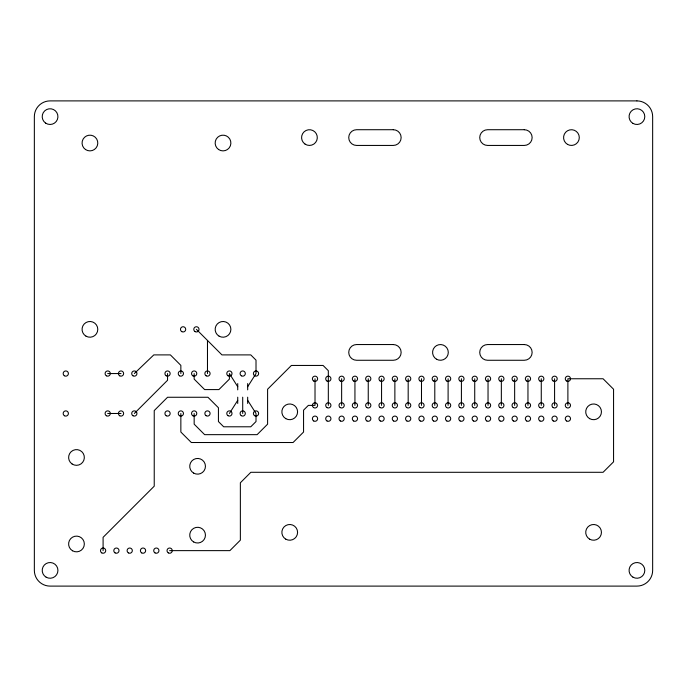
<?xml version="1.0" encoding="UTF-8"?>
<svg xmlns="http://www.w3.org/2000/svg" width="687" height="687" viewBox="0 0 687 687"><rect width="100%" height="100%" fill="white"/><g stroke="black" fill="none" stroke-linecap="round" stroke-linejoin="round"><path stroke-width="1.03" d="M229.398 413.48L237.728 400.332M247.681 386.712L256.011 373.556L256.011 360.134L250.772 354.896L221.944 354.896L196.405 329.356M134.326 413.48L167.542 380.263L167.542 373.556M134.326 373.556L153.811 354.896L170.376 354.896L180.853 365.372L180.853 373.556M107.704 373.556L121.015 373.556M107.704 413.48L121.015 413.48M169.646 550.631L229.887 550.631L240.364 540.154L240.364 482.781L250.841 472.295L603.074 472.295L613.56 461.819L613.56 389.237L603.074 378.76L567.891 378.76L567.891 405.382M247.681 400.332L256.011 413.48L256.011 421.552L250.772 426.79L223.67 426.79L218.432 421.552L218.432 407.752L207.955 397.266L167.542 397.266L154.232 410.577L154.232 486.181L103.093 537.32L103.093 550.631M237.728 386.712L229.398 373.556L229.398 379.104L218.913 389.589L204.64 389.589L194.163 379.104L194.163 373.556M554.581 378.76L554.581 405.382M541.27 378.76L541.27 405.382M527.959 378.76L527.959 405.382M514.649 378.76L514.649 405.382M501.347 378.76L501.347 405.382M488.036 378.76L488.036 405.382M474.726 378.76L474.726 405.382M461.415 378.76L461.415 405.382M448.104 378.76L448.104 405.382M434.794 378.76L434.794 405.382M421.492 378.76L421.492 405.382M408.181 378.76L408.181 405.382M394.87 378.76L394.87 405.382M381.56 378.76L381.56 405.382M368.249 378.76L368.249 405.382M354.939 378.76L354.939 405.382M341.637 378.76L341.637 405.382M328.326 405.382L328.326 370.688L323.088 365.45L291.391 365.45L267.595 389.237L267.595 424.171L257.118 434.656L204.64 434.656L194.163 424.171L194.163 413.48M315.015 378.76L315.015 405.382L308.36 405.382L303.56 410.182L303.56 432.029L293.083 442.514L191.33 442.514L180.853 432.029L180.853 413.48M247.681 383.561L247.681 389.855M247.681 397.189L247.681 403.475M242.709 397.189L242.709 413.48M237.728 383.561L237.728 389.855M237.728 397.189L237.728 403.475M207.474 340.426L207.474 373.556M636.926 100.895L50.074 100.895A15.724 15.724 0 0 0 34.35 116.618L34.35 570.382A15.724 15.724 0 0 0 50.074 586.105L636.926 586.105A15.724 15.724 0 0 0 652.65 570.382L652.65 116.618A15.724 15.724 0 0 0 636.926 100.895M393.282 129.714L356.596 129.714A7.858 7.858 0 0 0 348.738 137.572A7.858 7.858 0 0 0 356.596 145.438L393.282 145.438A7.858 7.858 0 0 0 401.139 137.572A7.858 7.858 0 0 0 393.282 129.714M524.275 129.714L487.598 129.714A7.858 7.858 0 0 0 479.732 137.572A7.858 7.858 0 0 0 487.598 145.438L524.275 145.438A7.858 7.858 0 0 0 532.133 137.572A7.858 7.858 0 0 0 524.275 129.714M393.282 344.548L356.596 344.548A7.858 7.858 0 0 0 348.738 352.405A7.858 7.858 0 0 0 356.596 360.271L393.282 360.271A7.858 7.858 0 0 0 401.139 352.405A7.858 7.858 0 0 0 393.282 344.548M524.275 344.548L487.598 344.548A7.858 7.858 0 0 0 479.732 352.405A7.858 7.858 0 0 0 487.598 360.271L524.275 360.271A7.858 7.858 0 0 0 532.133 352.405A7.858 7.858 0 0 0 524.275 344.548M566.423 380.933A2.619 2.619 0 0 0 570.502 378.949A2.619 2.619 0 0 0 566.741 376.407A2.619 2.619 0 0 0 566.423 380.933M313.701 381.027A2.619 2.619 0 0 0 317.634 378.76A2.619 2.619 0 0 0 313.701 376.493A2.619 2.619 0 0 0 313.701 381.027M327.012 381.027A2.619 2.619 0 0 0 330.945 378.76A2.619 2.619 0 0 0 327.012 376.493A2.619 2.619 0 0 0 327.012 381.027M254.542 415.652A2.619 2.619 0 0 0 258.63 413.668A2.619 2.619 0 0 0 254.868 411.127A2.619 2.619 0 0 0 254.542 415.652M241.24 415.652A2.619 2.619 0 0 0 245.319 413.668A2.619 2.619 0 0 0 241.558 411.127A2.619 2.619 0 0 0 241.24 415.652M227.929 415.652A2.619 2.619 0 0 0 232.008 413.668A2.619 2.619 0 0 0 228.247 411.127A2.619 2.619 0 0 0 227.929 415.652M228.084 375.823A2.619 2.619 0 0 0 232.017 373.556A2.619 2.619 0 0 0 228.084 371.289A2.619 2.619 0 0 0 228.084 375.823M254.705 375.823A2.619 2.619 0 0 0 258.63 373.556A2.619 2.619 0 0 0 254.705 371.289A2.619 2.619 0 0 0 254.705 375.823M106.399 375.823A2.619 2.619 0 0 0 110.324 373.556A2.619 2.619 0 0 0 106.399 371.289A2.619 2.619 0 0 0 106.399 375.823M119.71 375.823A2.619 2.619 0 0 0 123.634 373.556A2.619 2.619 0 0 0 119.71 371.289A2.619 2.619 0 0 0 119.71 375.823M133.012 375.823A2.619 2.619 0 0 0 136.945 373.556A2.619 2.619 0 0 0 133.012 371.289A2.619 2.619 0 0 0 133.012 375.823M106.399 415.755A2.619 2.619 0 0 0 110.324 413.48A2.619 2.619 0 0 0 106.399 411.212A2.619 2.619 0 0 0 106.399 415.755M133.012 415.755A2.619 2.619 0 0 0 136.945 413.48A2.619 2.619 0 0 0 133.012 411.212A2.619 2.619 0 0 0 133.012 415.755M119.71 415.755A2.619 2.619 0 0 0 123.634 413.48A2.619 2.619 0 0 0 119.71 411.212A2.619 2.619 0 0 0 119.71 415.755M206.16 375.823A2.619 2.619 0 0 0 210.093 373.556A2.619 2.619 0 0 0 206.16 371.289A2.619 2.619 0 0 0 206.16 375.823M192.849 375.823A2.619 2.619 0 0 0 196.783 373.556A2.619 2.619 0 0 0 192.849 371.289A2.619 2.619 0 0 0 192.849 375.823M179.547 375.823A2.619 2.619 0 0 0 183.472 373.556A2.619 2.619 0 0 0 179.547 371.289A2.619 2.619 0 0 0 179.547 375.823M166.237 375.823A2.619 2.619 0 0 0 170.161 373.556A2.619 2.619 0 0 0 166.237 371.289A2.619 2.619 0 0 0 166.237 375.823M179.547 415.755A2.619 2.619 0 0 0 183.472 413.48A2.619 2.619 0 0 0 179.547 411.212A2.619 2.619 0 0 0 179.547 415.755M206.006 415.652A2.619 2.619 0 0 0 210.085 413.668A2.619 2.619 0 0 0 206.323 411.127A2.619 2.619 0 0 0 206.006 415.652M192.849 415.755A2.619 2.619 0 0 0 196.783 413.48A2.619 2.619 0 0 0 192.849 411.212A2.619 2.619 0 0 0 192.849 415.755M553.112 380.933A2.619 2.619 0 0 0 557.191 378.949A2.619 2.619 0 0 0 553.439 376.407A2.619 2.619 0 0 0 553.112 380.933M539.802 380.933A2.619 2.619 0 0 0 543.881 378.949A2.619 2.619 0 0 0 540.128 376.407A2.619 2.619 0 0 0 539.802 380.933M526.491 380.933A2.619 2.619 0 0 0 530.579 378.949A2.619 2.619 0 0 0 526.817 376.407A2.619 2.619 0 0 0 526.491 380.933M513.18 380.933A2.619 2.619 0 0 0 517.268 378.949A2.619 2.619 0 0 0 513.507 376.407A2.619 2.619 0 0 0 513.18 380.933M499.878 380.933A2.619 2.619 0 0 0 503.957 378.949A2.619 2.619 0 0 0 500.196 376.407A2.619 2.619 0 0 0 499.878 380.933M486.568 380.933A2.619 2.619 0 0 0 490.647 378.949A2.619 2.619 0 0 0 486.885 376.407A2.619 2.619 0 0 0 486.568 380.933M473.257 380.933A2.619 2.619 0 0 0 477.336 378.949A2.619 2.619 0 0 0 473.583 376.407A2.619 2.619 0 0 0 473.257 380.933M459.947 380.933A2.619 2.619 0 0 0 464.026 378.949A2.619 2.619 0 0 0 460.273 376.407A2.619 2.619 0 0 0 459.947 380.933M446.636 380.933A2.619 2.619 0 0 0 450.724 378.949A2.619 2.619 0 0 0 446.962 376.407A2.619 2.619 0 0 0 446.636 380.933M433.325 380.933A2.619 2.619 0 0 0 437.413 378.949A2.619 2.619 0 0 0 433.652 376.407A2.619 2.619 0 0 0 433.325 380.933M420.023 380.933A2.619 2.619 0 0 0 424.102 378.949A2.619 2.619 0 0 0 420.341 376.407A2.619 2.619 0 0 0 420.023 380.933M406.713 380.933A2.619 2.619 0 0 0 410.792 378.949A2.619 2.619 0 0 0 407.03 376.407A2.619 2.619 0 0 0 406.713 380.933M393.402 380.933A2.619 2.619 0 0 0 397.481 378.949A2.619 2.619 0 0 0 393.728 376.407A2.619 2.619 0 0 0 393.402 380.933M380.091 380.933A2.619 2.619 0 0 0 384.17 378.949A2.619 2.619 0 0 0 380.418 376.407A2.619 2.619 0 0 0 380.091 380.933M366.944 381.027A2.619 2.619 0 0 0 370.868 378.76A2.619 2.619 0 0 0 366.944 376.493A2.619 2.619 0 0 0 366.944 381.027M353.633 381.027A2.619 2.619 0 0 0 357.566 378.76A2.619 2.619 0 0 0 353.633 376.493A2.619 2.619 0 0 0 353.633 381.027M340.323 381.027A2.619 2.619 0 0 0 344.256 378.76A2.619 2.619 0 0 0 340.323 376.493A2.619 2.619 0 0 0 340.323 381.027M195.091 331.623A2.619 2.619 0 0 0 199.024 329.356A2.619 2.619 0 0 0 195.091 327.081A2.619 2.619 0 0 0 195.091 331.623M313.547 407.546A2.619 2.619 0 0 0 317.626 405.562A2.619 2.619 0 0 0 313.873 403.02A2.619 2.619 0 0 0 313.547 407.546M566.423 407.546A2.619 2.619 0 0 0 570.502 405.562A2.619 2.619 0 0 0 566.741 403.02A2.619 2.619 0 0 0 566.423 407.546M553.112 407.546A2.619 2.619 0 0 0 557.191 405.562A2.619 2.619 0 0 0 553.439 403.02A2.619 2.619 0 0 0 553.112 407.546M539.802 407.546A2.619 2.619 0 0 0 543.881 405.562A2.619 2.619 0 0 0 540.128 403.02A2.619 2.619 0 0 0 539.802 407.546M526.491 407.546A2.619 2.619 0 0 0 530.579 405.562A2.619 2.619 0 0 0 526.817 403.02A2.619 2.619 0 0 0 526.491 407.546M513.18 407.546A2.619 2.619 0 0 0 517.268 405.562A2.619 2.619 0 0 0 513.507 403.02A2.619 2.619 0 0 0 513.18 407.546M499.878 407.546A2.619 2.619 0 0 0 503.957 405.562A2.619 2.619 0 0 0 500.196 403.02A2.619 2.619 0 0 0 499.878 407.546M486.568 407.546A2.619 2.619 0 0 0 490.647 405.562A2.619 2.619 0 0 0 486.885 403.02A2.619 2.619 0 0 0 486.568 407.546M473.257 407.546A2.619 2.619 0 0 0 477.336 405.562A2.619 2.619 0 0 0 473.583 403.02A2.619 2.619 0 0 0 473.257 407.546M459.947 407.546A2.619 2.619 0 0 0 464.026 405.562A2.619 2.619 0 0 0 460.273 403.02A2.619 2.619 0 0 0 459.947 407.546M446.636 407.546A2.619 2.619 0 0 0 450.724 405.562A2.619 2.619 0 0 0 446.962 403.02A2.619 2.619 0 0 0 446.636 407.546M433.325 407.546A2.619 2.619 0 0 0 437.413 405.562A2.619 2.619 0 0 0 433.652 403.02A2.619 2.619 0 0 0 433.325 407.546M420.023 407.546A2.619 2.619 0 0 0 424.102 405.562A2.619 2.619 0 0 0 420.341 403.02A2.619 2.619 0 0 0 420.023 407.546M406.713 407.546A2.619 2.619 0 0 0 410.792 405.562A2.619 2.619 0 0 0 407.03 403.02A2.619 2.619 0 0 0 406.713 407.546M393.402 407.546A2.619 2.619 0 0 0 397.481 405.562A2.619 2.619 0 0 0 393.728 403.02A2.619 2.619 0 0 0 393.402 407.546M380.091 407.546A2.619 2.619 0 0 0 384.17 405.562A2.619 2.619 0 0 0 380.418 403.02A2.619 2.619 0 0 0 380.091 407.546M366.781 407.546A2.619 2.619 0 0 0 370.868 405.562A2.619 2.619 0 0 0 367.107 403.02A2.619 2.619 0 0 0 366.781 407.546M353.47 407.546A2.619 2.619 0 0 0 357.558 405.562A2.619 2.619 0 0 0 353.796 403.02A2.619 2.619 0 0 0 353.47 407.546M340.168 407.546A2.619 2.619 0 0 0 344.247 405.562A2.619 2.619 0 0 0 340.486 403.02A2.619 2.619 0 0 0 340.168 407.546M326.857 407.546A2.619 2.619 0 0 0 330.936 405.562A2.619 2.619 0 0 0 327.184 403.02A2.619 2.619 0 0 0 326.857 407.546M327.012 420.959A2.619 2.619 0 0 0 330.945 418.692A2.619 2.619 0 0 0 327.012 416.416A2.619 2.619 0 0 0 327.012 420.959M340.323 420.959A2.619 2.619 0 0 0 344.256 418.692A2.619 2.619 0 0 0 340.323 416.416A2.619 2.619 0 0 0 340.323 420.959M353.633 420.959A2.619 2.619 0 0 0 357.566 418.692A2.619 2.619 0 0 0 353.633 416.416A2.619 2.619 0 0 0 353.633 420.959M366.944 420.959A2.619 2.619 0 0 0 370.868 418.692A2.619 2.619 0 0 0 366.944 416.416A2.619 2.619 0 0 0 366.944 420.959M380.255 420.959A2.619 2.619 0 0 0 384.179 418.692A2.619 2.619 0 0 0 380.255 416.416A2.619 2.619 0 0 0 380.255 420.959M393.557 420.959A2.619 2.619 0 0 0 397.49 418.692A2.619 2.619 0 0 0 393.557 416.416A2.619 2.619 0 0 0 393.557 420.959M406.867 420.959A2.619 2.619 0 0 0 410.8 418.692A2.619 2.619 0 0 0 406.867 416.416A2.619 2.619 0 0 0 406.867 420.959M420.178 420.959A2.619 2.619 0 0 0 424.111 418.692A2.619 2.619 0 0 0 420.178 416.416A2.619 2.619 0 0 0 420.178 420.959M433.488 420.959A2.619 2.619 0 0 0 437.421 418.692A2.619 2.619 0 0 0 433.488 416.416A2.619 2.619 0 0 0 433.488 420.959M446.799 420.959A2.619 2.619 0 0 0 450.724 418.692A2.619 2.619 0 0 0 446.799 416.416A2.619 2.619 0 0 0 446.799 420.959M460.11 420.959A2.619 2.619 0 0 0 464.034 418.692A2.619 2.619 0 0 0 460.11 416.416A2.619 2.619 0 0 0 460.11 420.959M473.412 420.959A2.619 2.619 0 0 0 477.345 418.692A2.619 2.619 0 0 0 473.412 416.416A2.619 2.619 0 0 0 473.412 420.959M486.722 420.959A2.619 2.619 0 0 0 490.655 418.692A2.619 2.619 0 0 0 486.722 416.416A2.619 2.619 0 0 0 486.722 420.959M500.033 420.959A2.619 2.619 0 0 0 503.966 418.692A2.619 2.619 0 0 0 500.033 416.416A2.619 2.619 0 0 0 500.033 420.959M513.344 420.959A2.619 2.619 0 0 0 517.277 418.692A2.619 2.619 0 0 0 513.344 416.416A2.619 2.619 0 0 0 513.344 420.959M526.654 420.959A2.619 2.619 0 0 0 530.579 418.692A2.619 2.619 0 0 0 526.654 416.416A2.619 2.619 0 0 0 526.654 420.959M539.965 420.959A2.619 2.619 0 0 0 543.889 418.692A2.619 2.619 0 0 0 539.965 416.416A2.619 2.619 0 0 0 539.965 420.959M553.267 420.959A2.619 2.619 0 0 0 557.2 418.692A2.619 2.619 0 0 0 553.267 416.416A2.619 2.619 0 0 0 553.267 420.959M566.577 420.959A2.619 2.619 0 0 0 570.511 418.692A2.619 2.619 0 0 0 566.577 416.416A2.619 2.619 0 0 0 566.577 420.959M168.332 552.898A2.619 2.619 0 0 0 172.265 550.631A2.619 2.619 0 0 0 168.332 548.363A2.619 2.619 0 0 0 168.332 552.898M141.711 552.898A2.619 2.619 0 0 0 145.644 550.631A2.619 2.619 0 0 0 141.711 548.363A2.619 2.619 0 0 0 141.711 552.898M128.409 552.898A2.619 2.619 0 0 0 132.333 550.631A2.619 2.619 0 0 0 128.409 548.363A2.619 2.619 0 0 0 128.409 552.898M101.788 552.898A2.619 2.619 0 0 0 105.721 550.631A2.619 2.619 0 0 0 101.788 548.363A2.619 2.619 0 0 0 101.788 552.898M181.78 331.623A2.619 2.619 0 0 0 185.713 329.356A2.619 2.619 0 0 0 181.78 327.081A2.619 2.619 0 0 0 181.78 331.623M115.098 552.898A2.619 2.619 0 0 0 119.023 550.631A2.619 2.619 0 0 0 115.098 548.363A2.619 2.619 0 0 0 115.098 552.898M155.022 552.898A2.619 2.619 0 0 0 158.955 550.631A2.619 2.619 0 0 0 155.022 548.363A2.619 2.619 0 0 0 155.022 552.898M313.701 420.959A2.619 2.619 0 0 0 317.634 418.692A2.619 2.619 0 0 0 313.701 416.416A2.619 2.619 0 0 0 313.701 420.959M166.237 415.755A2.619 2.619 0 0 0 170.161 413.48A2.619 2.619 0 0 0 166.237 411.212A2.619 2.619 0 0 0 166.237 415.755M64.475 415.755A2.619 2.619 0 0 0 68.408 413.48A2.619 2.619 0 0 0 64.475 411.212A2.619 2.619 0 0 0 64.475 415.755M64.32 375.729A2.619 2.619 0 0 0 68.399 373.745A2.619 2.619 0 0 0 64.647 371.203A2.619 2.619 0 0 0 64.32 375.729M241.395 375.823A2.619 2.619 0 0 0 245.328 373.556A2.619 2.619 0 0 0 241.395 371.289A2.619 2.619 0 0 0 241.395 375.823M589.652 418.641A7.858 7.858 0 0 0 601.443 411.839A7.858 7.858 0 0 0 589.652 405.029A7.858 7.858 0 0 0 589.652 418.641M589.652 539.166A7.858 7.858 0 0 0 601.443 532.365A7.858 7.858 0 0 0 589.652 525.555A7.858 7.858 0 0 0 589.652 539.166M285.792 539.166A7.858 7.858 0 0 0 297.583 532.365A7.858 7.858 0 0 0 285.792 525.555A7.858 7.858 0 0 0 285.792 539.166M285.792 418.641A7.858 7.858 0 0 0 297.583 411.839A7.858 7.858 0 0 0 285.792 405.029A7.858 7.858 0 0 0 285.792 418.641M193.665 473.103A7.858 7.858 0 0 0 205.447 466.293A7.858 7.858 0 0 0 193.665 459.491A7.858 7.858 0 0 0 193.665 473.103M193.665 541.957A7.858 7.858 0 0 0 205.447 535.147A7.858 7.858 0 0 0 193.665 528.337A7.858 7.858 0 0 0 193.665 541.957M72.075 463.974A7.858 7.858 0 0 0 84.321 458.023A7.858 7.858 0 0 0 73.045 450.397A7.858 7.858 0 0 0 72.075 463.974M72.547 550.785A7.858 7.858 0 0 0 84.338 543.975A7.858 7.858 0 0 0 72.547 537.165A7.858 7.858 0 0 0 72.547 550.785M85.995 336.158A7.858 7.858 0 0 0 97.786 329.356A7.858 7.858 0 0 0 85.995 322.547A7.858 7.858 0 0 0 85.995 336.158M219.093 336.158A7.858 7.858 0 0 0 230.884 329.356A7.858 7.858 0 0 0 219.093 322.547A7.858 7.858 0 0 0 219.093 336.158M218.612 149.534A7.858 7.858 0 0 0 230.858 143.583A7.858 7.858 0 0 0 219.582 135.957A7.858 7.858 0 0 0 218.612 149.534M85.523 149.534A7.858 7.858 0 0 0 97.769 143.583A7.858 7.858 0 0 0 86.493 135.957A7.858 7.858 0 0 0 85.523 149.534M567.505 144.382A7.858 7.858 0 0 0 579.296 137.572A7.858 7.858 0 0 0 567.505 130.77A7.858 7.858 0 0 0 567.505 144.382M305.037 144.081A7.858 7.858 0 0 0 317.282 138.139A7.858 7.858 0 0 0 306.007 130.504A7.858 7.858 0 0 0 305.037 144.081M436.511 359.215A7.858 7.858 0 0 0 448.293 352.405A7.858 7.858 0 0 0 436.511 345.604A7.858 7.858 0 0 0 436.511 359.215M45.668 123.128A7.858 7.858 0 0 0 57.906 117.176A7.858 7.858 0 0 0 46.639 109.542A7.858 7.858 0 0 0 45.668 123.128M633.002 123.42A7.858 7.858 0 0 0 644.792 116.618A7.858 7.858 0 0 0 633.002 109.808A7.858 7.858 0 0 0 633.002 123.42M633.002 577.192A7.858 7.858 0 0 0 644.792 570.382A7.858 7.858 0 0 0 633.002 563.58A7.858 7.858 0 0 0 633.002 577.192M46.141 577.192A7.858 7.858 0 0 0 57.931 570.382A7.858 7.858 0 0 0 46.141 563.58A7.858 7.858 0 0 0 46.141 577.192"/></g></svg>
